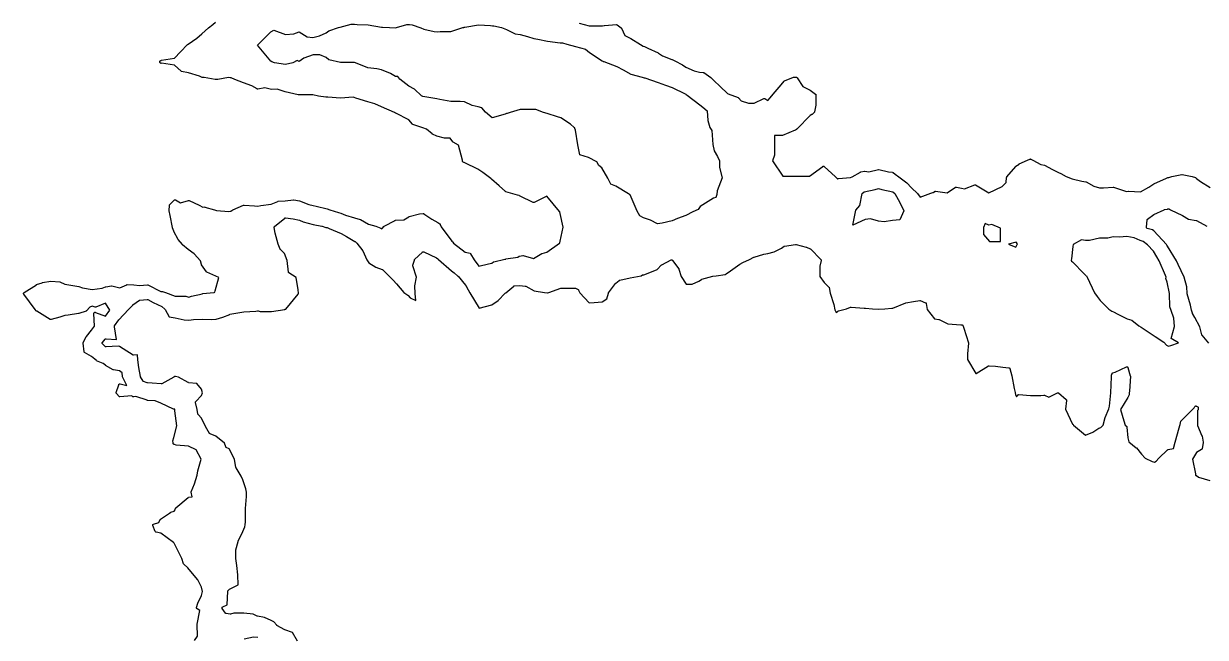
# Model space of a CAD drawing. Header units: millimetres. Extents: x 0 to 500, y 0 to 700.
# Drawn here: x 311.3 to 390.7, y 414 to 455.2 of the extents above; entities that cross this region are included whole.
import ezdxf

# ---------------------------------------------------------------- set-up
doc = ezdxf.new("R2010")
doc.units = ezdxf.units.MM
doc.layers.add('CORTE', color=1, linetype='Continuous')
doc.layers.add('GRABADO', color=5, linetype='Continuous')

msp = doc.modelspace()

# ---------------------------------------------------------------- linework, layer by layer
at = {"layer": 'CORTE'}
for points in [[(322.779, 413.777), (322.98, 414.068), (322.952, 414.846), (322.952, 414.853), (322.953, 414.86), (323.122, 415.788), (322.943, 415.895), (322.938, 415.899), (322.933, 415.903), (322.928, 415.908), (322.923, 415.914), (322.919, 415.92), (322.914, 415.929), (322.912, 415.935), (322.911, 415.94), (322.909, 415.947), (322.909, 415.954), (322.909, 415.965), (322.91, 415.975), (322.994, 416.277), (322.996, 416.284), (323.244, 416.781), (323.316, 417.07), (323.244, 417.359), (323.003, 417.842), (322.76, 418.134), (322.335, 418.644), (322.053, 418.898), (322.048, 418.903), (322.044, 418.908), (322.04, 418.913), (322.036, 418.921), (322.034, 418.927), (321.921, 419.265), (321.399, 420.309), (321.382, 420.33), (321.365, 420.35), (320.504, 420.969), (320.188, 421.046), (320.182, 421.047), (320.173, 421.051), (320.167, 421.054), (320.161, 421.058), (320.155, 421.062), (320.147, 421.07), (320.142, 421.077), (320.138, 421.083), (320.135, 421.09), (319.969, 421.49), (319.967, 421.494), (319.965, 421.502), (319.964, 421.51), (319.964, 421.517), (319.964, 421.524), (319.965, 421.531), (319.967, 421.538), (319.969, 421.545), (319.973, 421.552), (319.976, 421.558), (319.981, 421.565), (319.986, 421.57), (319.991, 421.575), (319.997, 421.579), (320.004, 421.583), (320.011, 421.586), (320.016, 421.588), (320.382, 421.698), (320.468, 421.889), (320.47, 421.893), (320.475, 421.901), (320.479, 421.907), (320.482, 421.91), (320.487, 421.915), (320.492, 421.919), (321.16, 422.377), (321.167, 422.381), (321.173, 422.383), (321.176, 422.385), (321.415, 422.456), (321.48, 422.554), (321.502, 422.647), (321.503, 422.651), (321.506, 422.66), (321.51, 422.667), (321.512, 422.669), (321.516, 422.676), (321.524, 422.684), (322.343, 423.371), (322.347, 423.374), (322.351, 423.377), (322.358, 423.38), (322.365, 423.383), (322.374, 423.385), (322.38, 423.386), (322.622, 423.415), (322.553, 423.724), (322.553, 423.728), (322.552, 423.735), (322.552, 423.747), (322.554, 423.761), (322.764, 424.3), (322.946, 424.868), (322.985, 425.169), (322.986, 425.176), (323.222, 425.955), (322.893, 426.576), (322.369, 426.818), (321.543, 426.894), (321.539, 426.894), (321.53, 426.896), (321.439, 426.932), (321.395, 426.944), (321.388, 426.946), (321.38, 426.949), (321.374, 426.953), (321.367, 426.958), (321.362, 426.962), (321.358, 426.967), (321.352, 426.973), (321.346, 426.984), (321.344, 426.989), (321.341, 426.996), (321.34, 427.003), (321.329, 427.063), (321.317, 427.151), (321.316, 427.158), (321.317, 427.167), (321.317, 427.173), (321.319, 427.18), (321.39, 427.415), (321.589, 428.191), (321.46, 429.201), (321.445, 429.281), (321.441, 429.297), (321.44, 429.297), (321.386, 429.302), (321.38, 429.303), (321.373, 429.305), (321.366, 429.308), (320.505, 429.721), (320.137, 429.876), (319.605, 429.901), (319.601, 429.901), (319.594, 429.902), (319.588, 429.904), (318.83, 430.149), (318.693, 430.129), (318.688, 430.129), (318.678, 430.129), (318.673, 430.129), (318.666, 430.13), (318.659, 430.133), (318.653, 430.135), (318.646, 430.139), (318.642, 430.141), (318.554, 430.203), (317.76, 430.137), (317.752, 430.137), (317.742, 430.139), (317.735, 430.141), (317.727, 430.143), (317.716, 430.149), (317.709, 430.154), (317.708, 430.156), (317.703, 430.16), (317.529, 430.362), (317.525, 430.367), (317.521, 430.372), (317.517, 430.38), (317.515, 430.389), (317.513, 430.396), (317.512, 430.403), (317.511, 430.409), (317.512, 430.416), (317.513, 430.426), (317.686, 430.954), (317.688, 430.959), (317.691, 430.967), (317.695, 430.972), (317.701, 430.98), (317.709, 430.988), (317.719, 430.995), (317.729, 431), (317.738, 431.003), (317.745, 431.004), (317.747, 431.004), (317.757, 431.006), (317.769, 431.004), (317.772, 431.003), (318.226, 430.905), (317.947, 431.49), (317.944, 431.497), (317.942, 431.504), (317.941, 431.508), (317.904, 431.741), (317.726, 431.884), (317.326, 431.948), (317.32, 431.949), (317.315, 431.951), (317.311, 431.952), (317.306, 431.955), (316.79, 432.252), (316.786, 432.255), (316.631, 432.374), (316.195, 432.566), (316.188, 432.57), (316.182, 432.574), (315.861, 432.857), (315.396, 433.117), (315.39, 433.12), (315.385, 433.125), (315.38, 433.129), (315.374, 433.137), (315.371, 433.142), (315.368, 433.147), (315.364, 433.156), (315.361, 433.165), (315.361, 433.17), (315.286, 433.735), (315.285, 433.742), (315.286, 433.751), (315.287, 433.758), (315.288, 433.763), (315.29, 433.772), (315.507, 434.183), (315.51, 434.187), (315.511, 434.19), (315.845, 434.616), (315.845, 434.617), (316.066, 434.881), (316.018, 435.739), (316.018, 435.744), (316.018, 435.751), (316.02, 435.76), (316.024, 435.773), (316.033, 435.787), (316.041, 435.796), (316.047, 435.801), (316.053, 435.805), (316.059, 435.809), (316.068, 435.813), (316.074, 435.814), (316.081, 435.816), (316.09, 435.817), (316.095, 435.817), (316.105, 435.816), (316.115, 435.813), (316.803, 435.566), (317.096, 435.97), (316.801, 436.422), (316.149, 436.161), (316.145, 436.16), (316.139, 436.158), (316.131, 436.157), (316.124, 436.156), (316.117, 436.157), (316.109, 436.158), (316.1, 436.16), (315.909, 436.237), (315.747, 436.151), (315.519, 435.916), (315.514, 435.911), (315.506, 435.905), (315.502, 435.903), (315.494, 435.898), (314.999, 435.743), (314.995, 435.742), (314.99, 435.742), (314.282, 435.631), (314.069, 435.597), (313.738, 435.494), (313.144, 435.332), (313.139, 435.33), (313.13, 435.329), (313.123, 435.329), (313.114, 435.33), (313.106, 435.332), (313.102, 435.333), (313.094, 435.336), (313.088, 435.339), (312.174, 435.888), (312.172, 435.889), (312.155, 435.901), (312.153, 435.902), (312.149, 435.905), (312.144, 435.909), (312.137, 435.915), (312.132, 435.922), (312.07, 436.005), (311.313, 437.035), (311.309, 437.04), (311.305, 437.048), (311.303, 437.054), (311.3, 437.062), (311.298, 437.072), (311.298, 437.082), (311.299, 437.092), (311.302, 437.104), (311.305, 437.111), (311.308, 437.116), (311.312, 437.123), (311.317, 437.129), (311.321, 437.134), (311.327, 437.138), (311.331, 437.141), (312.161, 437.671), (312.166, 437.673), (312.172, 437.676), (312.554, 437.805), (312.56, 437.807), (312.567, 437.808), (313.115, 437.899), (313.121, 437.9), (313.128, 437.9), (313.72, 437.86), (313.728, 437.86), (313.739, 437.856), (314.073, 437.713), (314.6, 437.623), (314.995, 437.542), (314.997, 437.541), (315.001, 437.54), (315.244, 437.449), (315.906, 437.356), (316.582, 437.428), (316.802, 437.526), (316.808, 437.528), (316.815, 437.529), (317.188, 437.596), (317.195, 437.597), (317.201, 437.597), (317.211, 437.596), (317.217, 437.594), (317.75, 437.46), (318.223, 437.668), (318.228, 437.67), (318.236, 437.672), (318.24, 437.673), (318.246, 437.674), (318.252, 437.674), (318.688, 437.654), (319.072, 437.62), (319.607, 437.662), (319.612, 437.662), (319.617, 437.661), (319.625, 437.66), (319.631, 437.659), (319.636, 437.657), (319.641, 437.655), (320.502, 437.222), (320.538, 437.214), (320.581, 437.221), (320.587, 437.222), (320.601, 437.222), (320.612, 437.219), (320.824, 437.151), (320.827, 437.151), (321.477, 436.891), (322.173, 436.891), (322.179, 436.89), (322.184, 436.889), (322.384, 436.841), (322.569, 436.907), (322.574, 436.909), (323.301, 437.067), (323.305, 437.068), (324.086, 437.153), (324.145, 437.176), (324.169, 437.264), (324.414, 438.149), (324.211, 438.241), (323.606, 438.513), (323.602, 438.515), (323.594, 438.52), (323.582, 438.531), (323.578, 438.537), (323.252, 439.007), (323.249, 439.011), (323.246, 439.017), (323.244, 439.023), (323.172, 439.265), (322.749, 439.739), (322.343, 440.037), (322.341, 440.038), (321.971, 440.359), (321.967, 440.363), (321.965, 440.365), (321.684, 440.703), (321.68, 440.708), (321.677, 440.713), (321.395, 441.254), (321.393, 441.258), (321.302, 441.5), (321.3, 441.505), (321.298, 441.511), (321.144, 442.327), (321.073, 442.623), (321.072, 442.629), (321.072, 442.635), (321.072, 442.639), (321.086, 443.005), (321.088, 443.015), (321.09, 443.023), (321.092, 443.028), (321.096, 443.037), (321.099, 443.041), (321.102, 443.046), (321.107, 443.051), (321.411, 443.354), (321.415, 443.358), (321.42, 443.362), (321.428, 443.367), (321.438, 443.371), (321.445, 443.373), (321.453, 443.375), (321.46, 443.375), (321.468, 443.375), (321.479, 443.373), (321.489, 443.37), (321.497, 443.367), (321.501, 443.365), (321.841, 443.161), (322.371, 443.32), (322.377, 443.321), (322.38, 443.321), (322.389, 443.322), (322.403, 443.321), (322.413, 443.318), (323.092, 443.012), (323.095, 443.011), (323.331, 442.874), (323.456, 442.89), (323.463, 442.89), (323.467, 442.89), (323.476, 442.889), (324.106, 442.709), (324.109, 442.708), (324.257, 442.656), (325.071, 442.598), (325.159, 442.609), (325.219, 442.616), (325.342, 442.701), (325.347, 442.704), (325.352, 442.706), (326.069, 443.006), (326.078, 443.008), (326.086, 443.009), (326.092, 443.01), (326.096, 443.01), (326.806, 442.973), (326.807, 442.973), (327.019, 442.952), (327.237, 442.984), (327.927, 443.088), (328.378, 443.268), (328.385, 443.271), (328.394, 443.273), (328.398, 443.273), (328.866, 443.311), (329.421, 443.377), (329.427, 443.378), (329.436, 443.377), (329.441, 443.376), (329.819, 443.297), (329.824, 443.296), (330.449, 443.067), (330.744, 442.997), (330.746, 442.996), (330.936, 442.939), (331.671, 442.771), (331.675, 442.77), (331.853, 442.709), (332.446, 442.523), (332.604, 442.474), (332.903, 442.349), (333.527, 442.162), (333.902, 442.049), (333.909, 442.047), (333.916, 442.043), (334.46, 441.736), (334.952, 441.597), (334.956, 441.596), (335.28, 441.466), (335.284, 441.464), (335.348, 441.43), (335.396, 441.471), (335.495, 441.579), (335.499, 441.582), (335.505, 441.588), (335.512, 441.592), (336.25, 441.99), (336.257, 441.994), (336.271, 441.998), (336.828, 442.031), (337.174, 442.239), (337.18, 442.242), (337.185, 442.243), (337.189, 442.245), (337.878, 442.422), (337.884, 442.424), (338.128, 442.448), (338.137, 442.449), (338.152, 442.447), (338.158, 442.446), (338.166, 442.443), (338.173, 442.439), (338.177, 442.437), (338.704, 442.068), (339.101, 441.856), (339.104, 441.854), (339.25, 441.757), (339.254, 441.753), (339.258, 441.75), (339.262, 441.746), (339.266, 441.74), (339.272, 441.731), (339.275, 441.724), (339.329, 441.561), (340.047, 440.605), (340.109, 440.539), (340.112, 440.535), (340.162, 440.467), (340.949, 439.86), (341.272, 439.777), (341.279, 439.775), (341.288, 439.77), (341.296, 439.765), (341.302, 439.76), (341.309, 439.753), (341.314, 439.745), (341.548, 439.344), (341.872, 438.913), (342.504, 439.081), (342.508, 439.082), (342.739, 439.117), (342.856, 439.205), (342.862, 439.209), (342.871, 439.213), (342.876, 439.215), (342.881, 439.217), (343.608, 439.375), (343.676, 439.396), (343.681, 439.397), (344.477, 439.517), (344.582, 439.58), (344.588, 439.584), (344.601, 439.588), (344.606, 439.589), (344.822, 439.633), (344.827, 439.633), (344.834, 439.634), (344.841, 439.633), (344.846, 439.633), (344.853, 439.631), (345.538, 439.425), (346.105, 439.765), (346.11, 439.768), (346.119, 439.772), (346.124, 439.773), (346.442, 439.85), (347.29, 440.46), (347.294, 440.475), (347.327, 440.597), (347.52, 441.526), (347.327, 442.455), (347.298, 442.561), (347.274, 442.59), (346.425, 443.609), (346.425, 443.609), (345.578, 443.203), (345.573, 443.201), (345.569, 443.199), (345.559, 443.197), (345.55, 443.196), (345.545, 443.196), (345.536, 443.197), (345.526, 443.199), (345.521, 443.201), (345.517, 443.203), (344.64, 443.624), (344.598, 443.637), (344.596, 443.638), (344.589, 443.64), (344.57, 443.652), (344.466, 443.676), (344.464, 443.677), (343.672, 443.914), (343.667, 443.915), (343.66, 443.918), (343.65, 443.924), (343.645, 443.929), (343.228, 444.305), (342.718, 444.764), (342.676, 444.802), (342.128, 445.196), (341.804, 445.43), (340.929, 445.85), (340.891, 445.869), (340.875, 445.872), (340.867, 445.874), (340.858, 445.879), (340.805, 445.91), (340.798, 445.916), (340.791, 445.923), (340.785, 445.931), (340.78, 445.94), (340.777, 445.947), (340.774, 445.957), (340.773, 445.966), (340.773, 445.97), (340.773, 446.044), (340.497, 447.035), (340.139, 447.25), (340.134, 447.253), (340.127, 447.259), (340.121, 447.267), (340.119, 447.27), (339.949, 447.524), (339.552, 447.524), (339.041, 447.646), (339.034, 447.649), (338.745, 447.788), (338.739, 447.791), (338.732, 447.796), (338.361, 448.129), (338.114, 448.21), (337.438, 448.432), (337.433, 448.434), (337.424, 448.438), (337.415, 448.446), (337.41, 448.451), (337.163, 448.747), (336.282, 449.201), (336.278, 449.203), (336.253, 449.22), (336.248, 449.221), (336.238, 449.225), (336.231, 449.229), (336.213, 449.241), (335.328, 449.628), (334.89, 449.819), (334.41, 449.963), (333.6, 450.205), (333.596, 450.207), (333.487, 450.254), (333.434, 450.258), (332.581, 450.195), (332.576, 450.195), (331.715, 450.259), (331.647, 450.269), (331.587, 450.269), (331.584, 450.269), (331.581, 450.269), (331.107, 450.345), (331.105, 450.345), (330.719, 450.423), (329.725, 450.423), (328.853, 450.632), (328.32, 450.803), (327.949, 450.78), (327.944, 450.78), (327.936, 450.781), (327.49, 450.888), (327.032, 450.809), (327.025, 450.809), (327.018, 450.809), (327.011, 450.809), (327.002, 450.811), (326.995, 450.813), (326.987, 450.816), (326.983, 450.819), (326.628, 451.031), (326.068, 451.241), (325.483, 451.461), (325.481, 451.462), (325.244, 451.571), (325.162, 451.577), (325.159, 451.577), (325.055, 451.592), (324.329, 451.458), (324.327, 451.457), (324.249, 451.447), (324.244, 451.447), (324.239, 451.447), (324.234, 451.447), (324.162, 451.456), (323.423, 451.593), (323.31, 451.593), (323.302, 451.594), (323.295, 451.595), (323.287, 451.598), (323.097, 451.689), (322.371, 451.907), (321.898, 452.001), (321.894, 452.003), (321.885, 452.005), (321.878, 452.01), (321.872, 452.013), (321.866, 452.018), (321.429, 452.411), (320.557, 452.543), (320.548, 452.541), (320.543, 452.54), (320.536, 452.54), (320.529, 452.54), (320.522, 452.541), (320.515, 452.543), (320.508, 452.545), (320.502, 452.548), (320.495, 452.552), (320.49, 452.556), (320.474, 452.569), (320.469, 452.573), (320.464, 452.579), (320.46, 452.584), (320.457, 452.589), (320.452, 452.599), (320.449, 452.611), (320.448, 452.617), (320.446, 452.636), (320.446, 452.642), (320.446, 452.649), (320.447, 452.658), (320.45, 452.668), (320.454, 452.676), (320.458, 452.683), (320.462, 452.689), (320.473, 452.702), (320.476, 452.705), (320.48, 452.709), (320.492, 452.718), (320.496, 452.721), (320.5, 452.723), (320.524, 452.736), (320.529, 452.739), (320.54, 452.742), (320.546, 452.743), (321.426, 452.895), (321.826, 453.306), (322.313, 453.807), (322.317, 453.811), (322.342, 453.831), (322.344, 453.833), (322.928, 454.222), (323.265, 454.525), (323.703, 454.92), (323.705, 454.921), (324, 455.157), (324.192, 455.311)], [(348.592, 455.232), (349.263, 455.049), (350.167, 455.049), (350.283, 455.087), (350.29, 455.089), (350.297, 455.089), (351.103, 455.146), (351.111, 455.146), (351.123, 455.145), (351.132, 455.142), (351.14, 455.138), (351.147, 455.134), (351.151, 455.132), (351.42, 454.922), (351.426, 454.916), (351.432, 454.91), (351.436, 454.903), (351.439, 454.898), (351.662, 454.407), (352.068, 454.204), (352.712, 453.817), (352.892, 453.7), (352.987, 453.665), (352.99, 453.664), (353.204, 453.564), (353.917, 453.236), (353.922, 453.233), (354.204, 453.051), (354.835, 452.799), (354.838, 452.798), (355.022, 452.71), (355.023, 452.709), (355.546, 452.44), (355.549, 452.438), (355.774, 452.293), (356.324, 452.04), (356.677, 451.955), (356.938, 451.923), (356.945, 451.922), (356.957, 451.919), (356.967, 451.914), (357.438, 451.591), (357.443, 451.587), (357.642, 451.396), (358.069, 450.986), (358.565, 450.51), (358.598, 450.486), (359.268, 450.245), (359.273, 450.242), (359.279, 450.24), (359.283, 450.237), (359.289, 450.232), (359.293, 450.228), (359.484, 450.031), (359.984, 449.86), (360.352, 449.86), (361.001, 450.172), (361.007, 450.175), (361.017, 450.177), (361.028, 450.179), (361.038, 450.179), (361.045, 450.178), (361.051, 450.177), (361.058, 450.175), (361.066, 450.172), (361.071, 450.169), (361.279, 450.045), (361.435, 450.231), (361.631, 450.467), (362.164, 451.107), (362.362, 451.344), (362.367, 451.349), (362.372, 451.353), (362.377, 451.357), (362.383, 451.361), (362.388, 451.363), (362.985, 451.601), (362.992, 451.603), (363, 451.605), (363.004, 451.605), (363.143, 451.616), (363.148, 451.616), (363.156, 451.615), (363.164, 451.614), (363.17, 451.613), (363.207, 451.602), (363.212, 451.6), (363.219, 451.596), (363.23, 451.589), (363.238, 451.582), (363.241, 451.577), (363.245, 451.573), (363.617, 450.977), (364.108, 450.742), (364.112, 450.74), (364.118, 450.736), (364.476, 450.478), (364.479, 450.476), (364.484, 450.471), (364.49, 450.464), (364.494, 450.458), (364.496, 450.453), (364.499, 450.448), (364.501, 450.442), (364.504, 450.433), (364.505, 450.421), (364.505, 449.731), (364.505, 449.727), (364.504, 449.721), (364.414, 449.29), (364.413, 449.286), (364.411, 449.279), (364.407, 449.27), (364.403, 449.264), (364.399, 449.259), (364.395, 449.255), (364.242, 449.108), (364.237, 449.104), (364.233, 449.102), (364.121, 449.034), (363.234, 448.148), (363.225, 448.135), (363.223, 448.131), (363.218, 448.126), (363.198, 448.107), (363.194, 448.104), (363.122, 448.051), (363.117, 448.048), (363.111, 448.045), (362.249, 447.699), (362.242, 447.697), (362.232, 447.695), (362.224, 447.695), (361.726, 447.695), (361.726, 446.396), (361.725, 446.39), (361.724, 446.383), (361.723, 446.378), (361.592, 445.983), (362.271, 444.963), (364.067, 444.963), (364.071, 444.964), (364.957, 445.619), (364.963, 445.622), (364.97, 445.626), (364.977, 445.629), (364.989, 445.632), (364.999, 445.633), (365.003, 445.633), (365.013, 445.632), (365.02, 445.63), (365.027, 445.628), (365.035, 445.625), (365.04, 445.622), (365.047, 445.617), (365.051, 445.614), (365.807, 444.916), (365.905, 444.825), (365.909, 444.821), (365.913, 444.816), (365.916, 444.812), (365.948, 444.762), (365.993, 444.795), (365.998, 444.798), (366.003, 444.8), (366.006, 444.802), (366.013, 444.804), (366.024, 444.806), (366.832, 444.871), (366.93, 444.926), (367.484, 445.237), (367.49, 445.24), (367.5, 445.243), (367.505, 445.245), (367.769, 445.295), (367.776, 445.296), (367.782, 445.296), (367.787, 445.295), (368.048, 445.262), (368.693, 445.411), (368.699, 445.412), (368.704, 445.413), (368.709, 445.413), (368.714, 445.412), (368.72, 445.411), (369.376, 445.26), (369.645, 445.219), (369.652, 445.218), (369.659, 445.216), (369.667, 445.213), (369.674, 445.208), (369.677, 445.206), (369.824, 445.096), (370.058, 444.921), (370.606, 444.51), (370.608, 444.508), (370.612, 444.505), (370.924, 444.176), (371.315, 443.801), (371.318, 443.798), (371.32, 443.795), (371.511, 443.541), (372.208, 443.82), (372.212, 443.821), (372.358, 443.863), (372.36, 443.863), (372.38, 443.868), (372.476, 443.939), (372.479, 443.941), (372.489, 443.947), (372.5, 443.95), (372.503, 443.951), (372.511, 443.952), (372.524, 443.952), (372.529, 443.951), (373.32, 443.845), (373.884, 444.222), (373.888, 444.224), (373.896, 444.228), (373.908, 444.232), (373.919, 444.233), (373.926, 444.233), (373.933, 444.233), (373.939, 444.232), (374.282, 444.159), (374.285, 444.158), (374.487, 444.101), (375.162, 444.379), (375.168, 444.382), (375.176, 444.384), (375.181, 444.385), (375.189, 444.385), (375.198, 444.385), (375.206, 444.384), (375.211, 444.383), (375.222, 444.379), (376.111, 443.846), (377, 444.273), (377.273, 444.534), (377.308, 444.872), (377.31, 444.882), (377.315, 444.893), (377.317, 444.897), (377.321, 444.904), (377.325, 444.909), (377.914, 445.615), (377.916, 445.618), (377.921, 445.623), (377.927, 445.627), (378.148, 445.776), (378.153, 445.779), (378.7, 446.035), (378.701, 446.035), (378.869, 446.11), (378.875, 446.112), (378.88, 446.113), (378.887, 446.114), (378.896, 446.115), (378.901, 446.115), (378.908, 446.114), (378.917, 446.112), (378.922, 446.11), (378.927, 446.108), (379.064, 446.039), (379.605, 445.751), (379.84, 445.699), (379.846, 445.698), (379.852, 445.696), (379.856, 445.694), (380.387, 445.404), (380.78, 445.202), (380.95, 445.134), (380.954, 445.132), (381.311, 444.929), (381.698, 444.785), (382.356, 444.621), (382.615, 444.581), (382.621, 444.58), (382.631, 444.577), (382.637, 444.574), (383.167, 444.287), (383.54, 444.185), (383.815, 444.17), (384.449, 444.231), (384.455, 444.231), (384.462, 444.231), (384.469, 444.23), (384.477, 444.228), (385.29, 443.954), (385.381, 443.934), (385.478, 443.956), (385.483, 443.956), (385.491, 443.957), (385.496, 443.957), (386.29, 443.901), (386.855, 444.22), (387.194, 444.449), (387.199, 444.452), (388.049, 444.834), (388.051, 444.835), (388.135, 444.869), (388.144, 444.871), (388.153, 444.873), (388.157, 444.873), (388.163, 444.873), (388.207, 444.869), (388.401, 444.933), (388.405, 444.934), (389.074, 445.067), (389.079, 445.068), (389.086, 445.069), (389.093, 445.068), (389.098, 445.067), (389.768, 444.934), (389.772, 444.933), (389.981, 444.864), (389.985, 444.863), (389.994, 444.859), (390.004, 444.852), (390.06, 444.801), (390.317, 444.608), (390.98, 444.21)], [(327.014, 413.961), (326.744, 413.995), (326.107, 413.856)]]:
    msp.add_lwpolyline(points, dxfattribs=at)
for points in [[(376.153, 440.571), (376.9, 440.571), (376.9, 441.475), (376.322, 441.706), (376.108, 441.678), (375.872, 441.772), (375.763, 441.511), (375.763, 441.038), (376.153, 440.571)], [(377.934, 440.195), (378.038, 440.404), (377.942, 440.519), (377.428, 440.396), (377.934, 440.195)], [(388.166, 433.532), (388.326, 433.587), (388.841, 433.763), (388.358, 434.053), (388.583, 434.863), (388.532, 435.416), (388.344, 435.944), (388.273, 436.18), (388.232, 437.071), (388.087, 437.851), (388.002, 438.081), (388.008, 438.184), (387.982, 438.295), (387.557, 439.268), (387.397, 439.538), (387.173, 439.914), (386.776, 440.358), (386.471, 440.582), (386.281, 440.635), (385.88, 440.827), (385.379, 440.913), (384.888, 440.857), (384.462, 440.885), (384.092, 440.786), (383.536, 440.786), (382.86, 440.639), (382.597, 440.639), (382.336, 440.674), (381.771, 440.366), (381.75, 440.239), (381.652, 439.412), (381.639, 439.307), (381.654, 439.246), (381.722, 439.205), (382.518, 438.408), (382.649, 438.271), (382.673, 438.256), (382.687, 438.223), (382.715, 438.17), (383.216, 437.118), (383.386, 436.879), (383.586, 436.6), (384.158, 436.027), (384.375, 435.897), (384.488, 435.848), (384.775, 435.691), (385.41, 435.386), (385.713, 435.278), (386.193, 434.917), (386.349, 434.814), (386.888, 434.454), (387.275, 434.196), (387.868, 433.801), (388.036, 433.598), (388.166, 433.532)]]:
    msp.add_lwpolyline(points, close=True, dxfattribs=at)
at = {"layer": 'GRABADO'}
for points in [[(342.779, 455.053), (342.871, 455.053), (343.378, 454.938), (343.724, 454.819), (344.299, 454.524), (344.636, 454.479), (345.136, 454.345), (345.566, 454.21), (345.837, 454.158), (346.486, 454.035), (347.326, 453.929), (347.407, 453.919), (347.485, 453.914), (347.779, 453.826), (348.346, 453.675), (349.017, 453.496), (349.298, 453.262), (350.157, 452.707), (350.202, 452.684), (350.218, 452.671), (350.254, 452.656), (351.137, 452.33), (351.559, 452.096), (352.061, 451.818), (352.836, 451.603), (352.959, 451.577), (352.981, 451.569), (353.015, 451.56), (353.91, 451.245), (354.396, 451.073), (354.84, 450.916), (355.71, 450.487), (355.758, 450.464), (355.781, 450.448), (355.853, 450.395), (356.71, 449.752), (356.902, 449.593), (357.203, 449.345), (357.252, 448.704), (357.385, 448.226), (357.505, 448.029), (357.57, 447.094), (357.661, 446.658), (357.891, 446.29), (358.03, 445.989), (358.03, 445.544), (358.207, 444.856), (357.868, 443.977), (357.843, 443.734), (357.78, 443.531), (357.622, 443.489), (357.272, 443.256), (356.718, 442.923), (356.596, 442.721), (356.242, 442.57), (355.767, 442.311), (355.206, 442.127), (354.836, 441.95), (354.182, 441.793), (353.871, 441.751), (353.4, 442.003), (352.929, 442.164), (352.668, 442.299), (352.498, 442.605), (352.105, 443.548), (352.023, 443.696), (352.001, 443.71), (351.984, 443.728), (351.921, 443.77), (351.072, 444.279), (350.73, 444.416), (350.526, 444.825), (350.121, 445.52), (349.925, 445.688), (349.789, 445.916), (349.225, 446.212), (348.654, 446.383), (348.511, 447.071), (348.357, 448.054), (348.321, 448.167), (348.304, 448.202), (348.273, 448.238), (348.012, 448.459), (347.368, 448.881), (347.142, 448.954), (346.454, 449.18), (346.201, 449.235), (345.702, 449.435), (344.632, 449.435), (343.967, 449.235), (343.761, 449.173), (343.714, 449.167), (343.636, 449.136), (342.75, 448.87), (342.322, 449.255), (342.067, 449.56), (341.825, 449.619), (341.417, 449.716), (340.896, 449.957), (340.612, 449.983), (339.983, 449.983), (339.244, 450.11), (339.046, 450.158), (338.918, 450.188), (338.113, 450.309), (338.021, 450.357), (337.54, 450.806), (337.169, 451.008), (336.554, 451.478), (336.42, 451.665), (336.265, 451.665), (335.926, 451.853), (335.335, 452.111), (335.022, 452.179), (334.413, 452.24), (333.584, 452.572), (333.507, 452.598), (333.499, 452.6), (333.482, 452.599), (332.57, 452.599), (331.786, 452.775), (331.612, 452.927), (331.18, 453.116), (330.738, 453.116), (330.106, 452.899), (329.811, 452.672), (329.655, 452.738), (329.378, 452.572), (328.876, 452.458), (328.138, 452.569), (327.963, 452.639), (327.895, 452.688), (327.003, 453.758), (327.9, 454.655), (328.089, 454.768), (328.883, 454.475), (329.44, 454.527), (329.809, 454.657), (330.342, 454.319), (330.721, 454.268), (331.17, 454.388), (331.612, 454.58), (331.783, 454.73), (332.433, 454.938), (332.56, 454.967), (333.297, 455.178), (333.508, 455.178), (333.694, 455.16), (334.44, 455.127), (335.336, 454.968), (335.36, 454.972), (335.389, 454.965), (335.865, 454.94), (336.275, 454.92), (336.332, 454.937), (337.023, 455.153), (337.216, 455.146), (337.382, 455.126), (337.973, 454.935), (338.163, 454.835), (338.857, 454.679), (339.063, 454.666), (339.278, 454.68), (339.978, 454.68), (340.797, 454.938), (340.866, 454.952), (340.88, 454.965), (340.932, 454.975), (341.838, 455.138), (342.657, 455.089), (342.779, 455.053)], [(368.482, 444.068), (368.707, 444.136), (368.931, 444.068), (369.664, 443.901), (369.809, 443.801), (370.142, 443.202), (370.395, 442.638), (370.126, 442.038), (369.643, 441.974), (369.082, 441.899), (368.692, 441.93), (368.156, 442.102), (367.801, 442.059), (366.975, 441.663), (367.184, 442.671), (367.447, 442.986), (367.602, 443.792), (367.748, 443.901), (368.482, 444.068)]]:
    msp.add_lwpolyline(points, close=True, dxfattribs=at)
for points in [[(329.685, 413.717), (329.347, 414.303), (328.846, 414.48), (328.843, 414.481), (328.839, 414.483), (328.308, 414.783), (328.303, 414.786), (328.298, 414.79), (328.294, 414.793), (328.09, 415.012), (327.913, 415.1), (327.467, 415.323), (327.008, 415.392), (327.002, 415.393), (326.995, 415.395), (326.99, 415.397), (326.702, 415.527), (326.09, 415.601), (325.414, 415.601), (325.187, 415.533), (325.18, 415.531), (325.172, 415.53), (325.166, 415.53), (325.16, 415.53), (324.894, 415.57), (324.888, 415.571), (324.879, 415.574), (324.866, 415.58), (324.859, 415.586), (324.854, 415.59), (324.847, 415.598), (324.634, 415.916), (324.631, 415.92), (324.626, 415.931), (324.623, 415.943), (324.621, 415.954), (324.621, 415.963), (324.623, 415.974), (324.627, 415.987), (324.631, 415.995), (324.633, 416), (324.638, 416.005), (324.642, 416.011), (324.648, 416.016), (324.655, 416.021), (324.661, 416.025), (324.665, 416.027), (324.971, 416.158), (325.013, 417.077), (325.014, 417.082), (325.015, 417.087), (325.018, 417.096), (325.021, 417.103), (325.024, 417.108), (325.03, 417.117), (325.033, 417.121), (325.114, 417.208), (325.117, 417.212), (325.124, 417.217), (325.129, 417.22), (325.133, 417.222), (325.702, 417.496), (325.682, 418.176), (325.611, 418.795), (325.555, 419.287), (325.555, 419.291), (325.555, 419.856), (325.556, 419.866), (325.705, 420.428), (325.708, 420.435), (326.025, 421.08), (326.142, 421.393), (326.169, 421.528), (326.193, 421.73), (326.193, 422.631), (326.194, 422.634), (326.264, 423.451), (326.272, 423.732), (326.218, 423.955), (326.024, 424.567), (325.904, 424.815), (325.564, 425.369), (325.561, 425.376), (325.557, 425.385), (325.556, 425.391), (325.455, 425.939), (325.111, 426.634), (324.907, 426.742), (324.904, 426.744), (324.9, 426.747), (324.894, 426.751), (324.888, 426.757), (324.883, 426.763), (324.88, 426.768), (324.876, 426.775), (324.874, 426.78), (324.783, 427.029), (324.203, 427.493), (323.819, 427.647), (323.814, 427.65), (323.812, 427.651), (323.803, 427.656), (323.792, 427.667), (323.786, 427.675), (323.516, 428.15), (323.514, 428.152), (323.252, 428.695), (323.013, 428.956), (323.01, 428.96), (323.005, 428.967), (323, 428.979), (322.997, 428.988), (322.996, 428.992), (322.956, 429.284), (322.846, 429.758), (322.845, 429.769), (322.845, 429.779), (322.846, 429.786), (322.848, 429.794), (322.851, 429.801), (322.852, 429.805), (322.856, 429.812), (322.861, 429.819), (322.864, 429.822), (323.249, 430.218), (323.308, 430.411), (323.247, 430.645), (322.926, 431.029), (322.38, 431.088), (322.377, 431.089), (322.367, 431.091), (322.357, 431.095), (322.353, 431.097), (321.705, 431.45), (321.485, 431.501), (321.462, 431.509), (321.452, 431.506), (321.38, 431.458), (321.378, 431.457), (320.571, 431.013), (320.567, 431.011), (320.557, 431.007), (320.545, 431.004), (320.536, 431.004), (320.53, 431.004), (319.922, 431.065), (319.605, 431.082), (319.6, 431.082), (319.59, 431.084), (319.585, 431.086), (319.349, 431.172), (319.343, 431.174), (319.336, 431.178), (319.329, 431.183), (319.322, 431.19), (319.315, 431.199), (319.153, 431.489), (319.151, 431.495), (319.15, 431.498), (319.148, 431.503), (319.037, 432.106), (319.036, 432.108), (318.96, 432.625), (318.96, 432.629), (318.944, 432.952), (318.686, 432.935), (318.681, 432.935), (318.672, 432.936), (318.666, 432.938), (318.657, 432.94), (318.649, 432.944), (318.646, 432.946), (317.979, 433.367), (317.731, 433.523), (317.642, 433.535), (316.835, 433.49), (316.828, 433.49), (316.819, 433.491), (316.812, 433.492), (316.803, 433.496), (316.796, 433.499), (316.791, 433.501), (316.783, 433.507), (316.779, 433.511), (316.595, 433.691), (316.592, 433.695), (316.586, 433.702), (316.582, 433.709), (316.578, 433.717), (316.576, 433.723), (316.574, 433.73), (316.573, 433.737), (316.573, 433.744), (316.573, 433.752), (316.574, 433.759), (316.576, 433.766), (316.578, 433.772), (316.582, 433.78), (316.586, 433.787), (316.59, 433.791), (316.775, 434.014), (316.779, 434.018), (316.782, 434.02), (316.788, 434.026), (316.795, 434.03), (316.798, 434.031), (316.807, 434.035), (316.818, 434.038), (316.823, 434.038), (316.828, 434.039), (316.833, 434.039), (317.53, 433.992), (317.394, 434.846), (317.393, 434.851), (317.393, 434.861), (317.394, 434.866), (317.395, 434.871), (317.397, 434.881), (317.4, 434.888), (317.403, 434.893), (317.406, 434.898), (317.696, 435.304), (317.699, 435.308), (318.014, 435.645), (318.366, 436.019), (318.629, 436.3), (318.634, 436.305), (318.639, 436.309), (319.07, 436.625), (319.074, 436.628), (319.082, 436.632), (319.087, 436.634), (319.092, 436.636), (319.1, 436.638), (319.105, 436.638), (319.604, 436.683), (319.61, 436.683), (319.619, 436.682), (319.63, 436.68), (319.642, 436.676), (319.647, 436.673), (320.004, 436.467), (320.57, 436.209), (320.574, 436.206), (320.578, 436.204), (320.583, 436.2), (320.786, 436.024), (320.791, 436.02), (320.796, 436.014), (320.8, 436.008), (321.075, 435.514), (321.474, 435.452), (321.477, 435.451), (322.084, 435.31), (322.387, 435.283), (322.711, 435.326), (322.714, 435.327), (323.313, 435.356), (323.317, 435.356), (323.912, 435.327), (324.228, 435.344), (324.681, 435.485), (325.142, 435.677), (325.15, 435.679), (325.415, 435.728), (326.084, 435.852), (326.089, 435.852), (326.885, 435.889), (327.012, 435.91), (327.018, 435.91), (327.023, 435.91), (327.028, 435.91), (327.037, 435.909), (327.185, 435.86), (327.941, 435.86), (328.84, 436.014), (328.844, 436.014), (328.848, 436.017), (328.855, 436.021), (328.862, 436.024), (328.901, 436.034), (329.737, 437.038), (329.757, 437.072), (329.755, 437.075), (329.753, 437.08), (329.751, 437.085), (329.749, 437.093), (329.749, 437.099), (329.725, 437.322), (329.588, 438.147), (329.111, 438.465), (329.106, 438.468), (329.099, 438.475), (329.091, 438.484), (329.086, 438.492), (329.083, 438.498), (329.081, 438.504), (329.079, 438.512), (329.078, 438.518), (329.002, 439.285), (328.809, 439.766), (328.545, 440.031), (328.539, 440.036), (328.534, 440.045), (328.532, 440.048), (328.529, 440.053), (328.398, 440.389), (328.397, 440.392), (328.194, 441.125), (328.119, 441.514), (328.118, 441.519), (328.118, 441.526), (328.118, 441.533), (328.119, 441.541), (328.122, 441.55), (328.124, 441.555), (328.126, 441.561), (328.13, 441.567), (328.135, 441.574), (328.141, 441.58), (328.144, 441.583), (328.827, 442.143), (328.829, 442.145), (328.838, 442.151), (328.848, 442.155), (328.85, 442.156), (328.86, 442.159), (328.873, 442.16), (328.88, 442.159), (329.402, 442.093), (329.816, 441.998), (329.818, 441.998), (329.823, 441.997), (330.073, 441.897), (330.743, 441.722), (331.331, 441.599), (331.335, 441.598), (331.601, 441.518), (331.662, 441.51), (331.667, 441.51), (331.677, 441.507), (331.683, 441.504), (331.806, 441.447), (332.61, 441.107), (332.614, 441.105), (332.969, 440.904), (333.543, 440.58), (333.55, 440.576), (333.555, 440.571), (333.667, 440.468), (333.671, 440.464), (333.674, 440.461), (334.066, 439.951), (334.071, 439.945), (334.074, 439.938), (334.355, 439.339), (334.485, 439.131), (334.955, 438.849), (335.383, 438.702), (335.388, 438.7), (335.396, 438.696), (335.4, 438.694), (335.406, 438.689), (335.839, 438.244), (336.114, 437.98), (336.116, 437.979), (336.341, 437.728), (336.834, 437.136), (337.104, 436.962), (337.108, 436.958), (337.113, 436.955), (337.115, 436.952), (337.257, 436.798), (337.625, 436.609), (337.596, 437.075), (337.563, 437.586), (337.562, 437.592), (337.563, 437.6), (337.563, 437.604), (337.671, 438.186), (337.429, 438.933), (337.428, 438.94), (337.427, 438.947), (337.426, 438.953), (337.427, 438.96), (337.428, 438.967), (337.429, 438.974), (337.539, 439.324), (337.54, 439.328), (337.545, 439.34), (337.551, 439.348), (337.556, 439.354), (338.088, 439.865), (338.093, 439.868), (338.097, 439.871), (338.102, 439.874), (338.112, 439.879), (338.123, 439.882), (338.132, 439.883), (338.139, 439.883), (338.146, 439.882), (338.155, 439.881), (338.164, 439.878), (338.169, 439.876), (339.012, 439.47), (339.018, 439.468), (339.102, 439.41), (339.107, 439.407), (339.114, 439.401), (339.132, 439.383), (339.159, 439.362), (339.16, 439.361), (340.038, 438.609), (340.214, 438.458), (340.46, 438.247), (340.464, 438.244), (340.467, 438.24), (340.974, 437.632), (340.978, 437.627), (340.981, 437.621), (341.15, 437.318), (341.261, 437.117), (341.884, 436.099), (342.737, 436.319), (343.161, 436.609), (343.642, 437.09), (343.684, 437.132), (343.686, 437.134), (344.205, 437.579), (344.209, 437.583), (344.215, 437.587), (344.22, 437.589), (344.228, 437.593), (344.235, 437.595), (344.24, 437.596), (344.246, 437.596), (344.619, 437.616), (344.625, 437.616), (344.629, 437.615), (344.986, 437.578), (344.991, 437.577), (344.996, 437.576), (345.005, 437.573), (345.011, 437.57), (345.572, 437.253), (346.269, 437.154), (346.27, 437.154), (346.462, 437.124), (346.47, 437.127), (346.557, 437.151), (347.38, 437.433), (347.384, 437.434), (347.39, 437.436), (347.398, 437.436), (348.329, 437.436), (348.336, 437.436), (348.348, 437.433), (348.357, 437.43), (348.361, 437.428), (348.529, 437.341), (348.535, 437.337), (348.543, 437.331), (348.55, 437.323), (348.553, 437.319), (348.555, 437.316), (348.558, 437.311), (348.642, 437.122), (349.283, 436.456), (349.614, 436.483), (350.155, 436.526), (350.456, 436.719), (350.569, 437.103), (350.571, 437.108), (350.573, 437.112), (350.576, 437.118), (350.58, 437.124), (351.048, 437.76), (351.052, 437.765), (351.054, 437.767), (351.057, 437.77), (351.299, 437.963), (351.303, 437.967), (351.308, 437.97), (351.316, 437.974), (351.324, 437.976), (351.326, 437.977), (352.017, 438.135), (352.764, 438.263), (352.864, 438.322), (352.868, 438.325), (352.878, 438.329), (352.888, 438.332), (352.942, 438.34), (353.017, 438.362), (353.842, 438.692), (354.129, 438.999), (354.132, 439.002), (354.136, 439.005), (354.143, 439.01), (354.148, 439.013), (354.781, 439.33), (354.791, 439.333), (354.802, 439.335), (354.809, 439.336), (354.814, 439.336), (354.821, 439.335), (354.829, 439.333), (354.836, 439.331), (354.842, 439.329), (354.849, 439.325), (354.857, 439.32), (354.867, 439.311), (354.872, 439.305), (355.285, 438.726), (355.288, 438.721), (355.291, 438.715), (355.293, 438.71), (355.443, 438.223), (355.778, 437.714), (356.189, 437.714), (356.628, 437.897), (356.814, 438.023), (356.822, 438.028), (356.831, 438.032), (356.834, 438.033), (357.568, 438.245), (357.574, 438.247), (357.583, 438.248), (357.792, 438.266), (358.411, 438.358), (358.476, 438.397), (358.76, 438.596), (359.4, 439.044), (359.402, 439.045), (359.584, 439.155), (359.587, 439.156), (360.05, 439.37), (360.336, 439.513), (360.34, 439.515), (360.346, 439.517), (360.996, 439.712), (361, 439.713), (361.279, 439.764), (361.69, 439.878), (362.184, 440.122), (362.369, 440.253), (362.373, 440.255), (362.376, 440.257), (362.384, 440.261), (362.394, 440.263), (363.138, 440.375), (363.144, 440.376), (363.151, 440.376), (363.158, 440.375), (363.164, 440.374), (363.854, 440.202), (363.86, 440.2), (364.107, 440.088), (364.116, 440.083), (364.125, 440.075), (364.128, 440.072), (364.828, 439.353), (364.836, 439.343), (364.842, 439.33), (364.844, 439.324), (364.846, 439.317), (364.847, 439.31), (364.847, 439.299), (364.846, 439.288), (364.759, 438.913), (364.759, 438.217), (365.058, 437.828), (365.374, 437.511), (365.379, 437.506), (365.381, 437.502), (365.384, 437.498), (365.389, 437.488), (365.392, 437.478), (365.462, 437.098), (365.709, 436.337), (365.71, 436.332), (365.771, 435.989), (365.835, 435.837), (365.909, 435.792), (365.98, 435.884), (365.984, 435.887), (365.989, 435.892), (365.995, 435.897), (365.999, 435.9), (366.006, 435.903), (366.014, 435.907), (366.019, 435.908), (366.544, 436.039), (366.826, 436.152), (366.832, 436.154), (366.839, 436.156), (366.844, 436.157), (366.854, 436.157), (366.86, 436.157), (367.735, 436.087), (367.762, 436.095), (367.767, 436.096), (367.774, 436.098), (367.787, 436.098), (367.794, 436.096), (367.799, 436.095), (367.831, 436.085), (368.289, 436.043), (368.707, 436.023), (369.124, 436.043), (369.591, 436.086), (369.595, 436.086), (369.627, 436.086), (369.654, 436.091), (370.532, 436.442), (370.535, 436.443), (370.542, 436.445), (371.052, 436.547), (371.474, 436.6), (371.482, 436.602), (371.496, 436.601), (371.506, 436.599), (371.869, 436.461), (371.879, 436.456), (371.886, 436.451), (371.89, 436.448), (371.894, 436.444), (371.899, 436.438), (371.905, 436.429), (371.908, 436.423), (371.91, 436.418), (371.912, 436.412), (371.913, 436.405), (371.978, 435.998), (372.453, 435.368), (372.758, 435.329), (372.769, 435.327), (372.776, 435.324), (373.358, 435.044), (374.235, 434.974), (374.265, 434.972), (374.295, 434.974), (374.301, 434.974), (374.31, 434.974), (374.319, 434.972), (374.324, 434.97), (374.329, 434.969), (374.338, 434.964), (374.347, 434.958), (374.352, 434.953), (374.359, 434.947), (374.366, 434.935), (374.369, 434.931), (374.39, 434.885), (374.436, 434.76), (374.747, 433.767), (374.749, 433.76), (374.75, 433.752), (374.751, 433.745), (374.75, 433.738), (374.676, 433.033), (374.676, 432.654), (375.244, 431.7), (375.258, 431.693), (376.079, 432.219), (376.089, 432.225), (376.102, 432.228), (376.11, 432.229), (376.118, 432.23), (376.123, 432.229), (376.551, 432.195), (376.553, 432.195), (377.052, 432.12), (377.465, 432.089), (377.47, 432.088), (377.475, 432.087), (377.479, 432.086), (377.486, 432.083), (377.496, 432.077), (377.506, 432.07), (377.516, 432.058), (377.522, 432.049), (377.526, 432.04), (377.527, 432.034), (377.655, 431.538), (377.817, 430.696), (377.869, 430.424), (377.899, 430.268), (377.978, 430.146), (378.074, 430.263), (378.077, 430.265), (378.085, 430.274), (378.095, 430.28), (378.105, 430.285), (378.116, 430.288), (378.127, 430.29), (378.135, 430.29), (378.899, 430.229), (379.604, 430.229), (379.811, 430.258), (379.816, 430.259), (379.83, 430.259), (379.841, 430.257), (379.849, 430.254), (379.854, 430.252), (380.142, 430.109), (380.717, 430.405), (380.722, 430.408), (380.735, 430.412), (380.744, 430.412), (380.749, 430.413), (380.76, 430.412), (380.773, 430.409), (380.781, 430.405), (380.787, 430.403), (380.795, 430.397), (381.304, 429.96), (381.313, 429.952), (381.322, 429.938), (381.325, 429.93), (381.328, 429.921), (381.329, 429.909), (381.329, 429.9), (381.259, 429.311), (381.738, 428.305), (381.767, 428.275), (381.772, 428.267), (381.79, 428.235), (382.613, 427.551), (383.092, 427.772), (383.489, 428.025), (383.496, 428.029), (383.502, 428.031), (383.505, 428.032), (383.64, 428.07), (383.78, 428.223), (383.912, 428.75), (383.913, 428.756), (384.164, 429.322), (384.208, 429.517), (384.296, 430.415), (384.348, 431.481), (384.344, 431.515), (384.341, 431.565), (384.341, 431.572), (384.342, 431.582), (384.344, 431.59), (384.386, 431.703), (384.389, 431.708), (384.39, 431.71), (384.394, 431.716), (384.401, 431.725), (384.406, 431.729), (384.41, 431.733), (384.419, 431.738), (384.426, 431.741), (384.431, 431.743), (384.595, 431.793), (385.352, 432.157), (385.361, 432.16), (385.372, 432.162), (385.379, 432.162), (385.384, 432.162), (385.388, 432.162), (385.395, 432.161), (385.407, 432.158), (385.418, 432.153), (385.424, 432.149), (385.431, 432.144), (385.44, 432.134), (385.445, 432.127), (385.449, 432.12), (385.452, 432.111), (385.611, 431.54), (385.612, 431.534), (385.613, 431.526), (385.613, 431.519), (385.558, 430.525), (385.557, 430.519), (385.532, 430.406), (385.545, 430.307), (385.545, 430.298), (385.544, 430.288), (385.542, 430.279), (385.539, 430.271), (385.448, 430.09), (385.446, 430.086), (384.947, 429.287), (385.183, 428.533), (385.277, 428.229), (385.359, 428.158), (385.365, 428.153), (385.374, 428.141), (385.38, 428.129), (385.382, 428.122), (385.384, 428.116), (385.384, 428.11), (385.455, 427.387), (385.512, 427.116), (386.013, 426.716), (386.018, 426.71), (386.364, 426.295), (386.615, 426.024), (387.068, 425.802), (387.227, 425.756), (387.358, 425.819), (387.529, 426.013), (387.531, 426.015), (388.105, 426.572), (388.11, 426.578), (388.121, 426.586), (388.125, 426.588), (388.134, 426.592), (388.145, 426.595), (388.504, 426.657), (388.626, 427.095), (388.894, 428.06), (388.894, 428.063), (388.944, 428.202), (388.949, 428.268), (388.95, 428.275), (388.952, 428.281), (389.015, 428.497), (389.017, 428.501), (389.018, 428.503), (389.021, 428.511), (389.029, 428.522), (389.859, 429.351), (389.861, 429.353), (389.909, 429.394), (389.943, 429.477), (389.945, 429.481), (389.949, 429.489), (389.956, 429.499), (389.967, 429.508), (389.974, 429.513), (389.979, 429.516), (389.985, 429.518), (389.993, 429.521), (390.001, 429.523), (390.008, 429.524), (390.015, 429.524), (390.022, 429.523), (390.031, 429.522), (390.037, 429.52), (390.044, 429.517), (390.051, 429.513), (390.136, 429.462), (390.14, 429.46), (390.149, 429.453), (390.159, 429.441), (390.164, 429.431), (390.166, 429.426), (390.17, 429.417), (390.171, 429.403), (390.171, 429.293), (390.17, 429.281), (390.167, 429.272), (390.163, 429.262), (390.156, 429.253), (390.15, 429.245), (390.144, 429.24), (390.121, 429.222), (390.121, 428.202), (390.425, 427.518), (390.429, 427.511), (390.431, 427.502), (390.503, 427.087), (390.504, 427.08), (390.504, 427.069), (390.503, 427.063), (390.431, 426.651), (390.43, 426.641), (390.424, 426.628), (390.42, 426.621), (390.413, 426.612), (390.406, 426.605), (390.4, 426.6), (390.067, 426.387), (389.793, 425.949), (389.997, 424.971), (389.998, 424.959), (389.997, 424.95), (389.988, 424.879), (390.004, 424.863), (390.031, 424.857), (390.038, 424.855), (390.052, 424.849), (390.197, 424.739), (390.961, 424.511)], [(390.884, 433.736), (390.436, 434.273), (390.432, 434.278), (390.425, 434.289), (390.422, 434.298), (390.275, 434.829), (389.947, 435.472), (389.786, 435.736), (389.783, 435.742), (389.779, 435.75), (389.729, 435.951), (389.659, 436.286), (389.436, 437.056), (389.434, 437.062), (389.433, 437.072), (389.399, 437.532), (389.233, 438.165), (389.019, 438.609), (388.823, 439.037), (388.717, 439.267), (388.101, 440.253), (388.1, 440.253), (388.056, 440.328), (388.031, 440.369), (387.183, 441.298), (387.112, 441.351), (386.745, 441.453), (386.738, 441.455), (386.729, 441.46), (386.724, 441.463), (386.717, 441.468), (386.71, 441.474), (386.706, 441.479), (386.703, 441.483), (386.699, 441.489), (386.696, 441.495), (386.691, 441.508), (386.689, 441.521), (386.689, 441.53), (386.748, 442.028), (386.749, 442.035), (386.754, 442.05), (386.762, 442.063), (386.767, 442.069), (386.771, 442.073), (386.776, 442.077), (387.191, 442.375), (387.194, 442.377), (387.198, 442.38), (387.88, 442.707), (387.885, 442.709), (387.891, 442.71), (387.896, 442.711), (388.107, 442.745), (388.128, 442.756), (388.134, 442.758), (388.142, 442.761), (388.151, 442.762), (388.16, 442.763), (388.166, 442.762), (388.208, 442.758), (388.213, 442.758), (388.22, 442.756), (388.228, 442.753), (388.233, 442.751), (388.319, 442.704), (389.122, 442.32), (389.125, 442.318), (389.518, 442.082), (390.026, 441.988), (390.033, 441.987), (390.043, 441.983), (390.048, 441.981), (390.748, 441.593)]]:
    msp.add_lwpolyline(points, dxfattribs=at)

doc.saveas('drawing.dxf')
